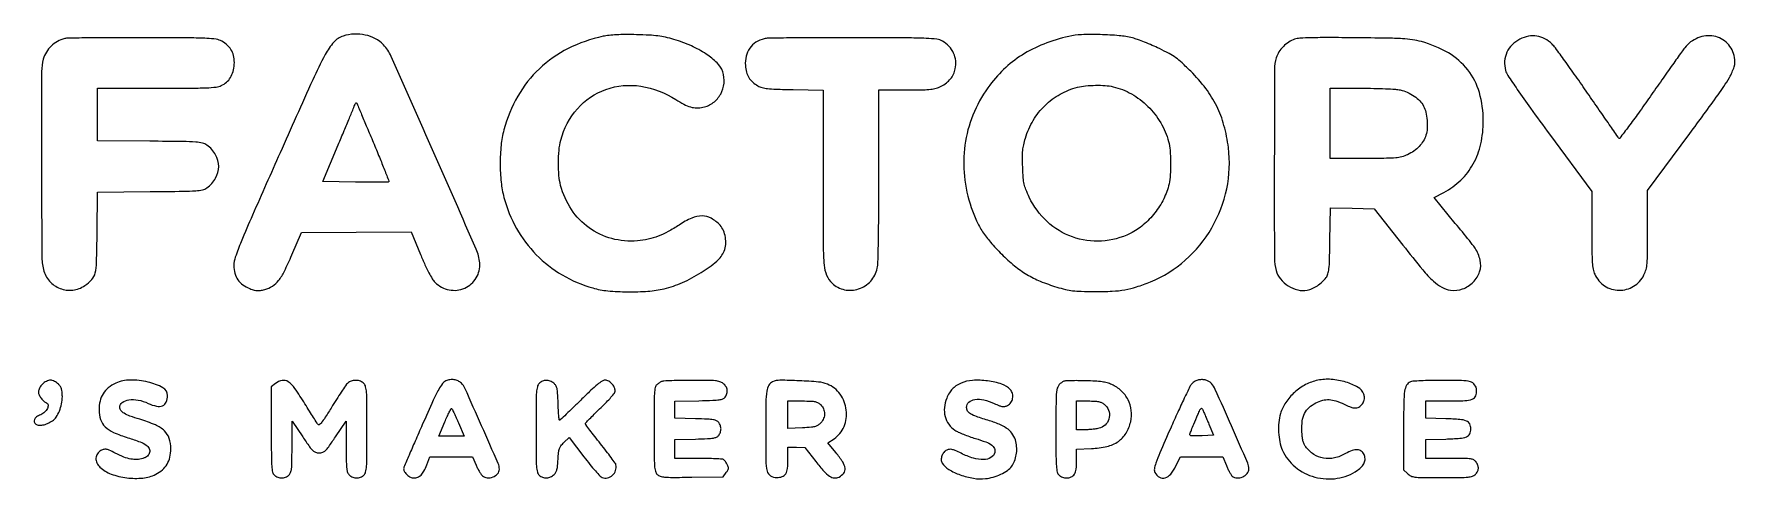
# Model space of a CAD drawing. Extents: x 117 to 2329, y 322 to 900.
# Drawn here: x 1262 to 2329, y 462 to 741 of the extents above; entities that cross this region are included whole.
import ezdxf

# ---------------------------------------------------------------- set-up
doc = ezdxf.new("R2010")
doc.units = 0

msp = doc.modelspace()

# ---------------------------------------------------------------- linework, layer by layer
for points in [[(1281.5, 738.090255, 0.063106), (1276.873258, 736.302029, 0.067185), (1272.946418, 733.44477, 0.067861), (1269.948476, 729.676905, 0.066517), (1268.044006, 725.218945, 0.067408), (1266.988421, 717.521723, 0.000615), (1266.962527, 659.496608, 0.000675), (1267.085734, 601.772709, 0.060873), (1268.14745, 593.328704, 0.119416), (1271.920578, 586.158093, 0.120174), (1278.549572, 581.529828, 0.121004), (1286.527023, 580.491183, 0.122169), (1294.046299, 583.274348, 0.06093), (1298.47505, 587.153518, 0.125828), (1300.583486, 591.209352, 0.050699), (1301.442249, 597.894847, 0.003677), (1301.797808, 616.520455), (1302.095615, 641.89913), (1334.97639, 642.199565, 0.001076), (1355.757798, 642.434168, 0.013368), (1363.643353, 642.75114, 0.036513), (1367.956632, 643.358552, 0.106679), (1370.678582, 644.591948, 0.103842), (1376.10429, 650.705666, 0.130461), (1378.040474, 658.000159, 0.130462), (1376.104178, 665.294567, 0.103845), (1370.678388, 671.408052, 0.106747), (1367.955289, 672.641425, 0.036542), (1363.640518, 673.247484, 0.01336), (1355.749576, 673.561538, 0.001072), (1334.928388, 673.78882), (1302, 674.077641), (1302, 690.53882), (1302, 707), (1339.098871, 707, 0.00126), (1360.050807, 707.052801, 0.00875), (1370.30583, 707.283991, 0.01594), (1376.41152, 707.723856, 0.085022), (1379.618565, 708.623287, 0.068123), (1382.94604, 710.799077, 0.07645), (1385.417868, 713.715612, 0.071117), (1387.022286, 717.422713, 0.049211), (1387.788043, 721.934603, 0.059334), (1387.565669, 726.492052, 0.081545), (1386.238594, 730.366243, 0.080557), (1383.726765, 733.64641, 0.056404), (1379.996602, 736.445934, 0.096189), (1376.518871, 737.673593, 0.025687), (1370.647884, 738.240124, 0.00958), (1359.829605, 738.517946, 0.000723), (1330.5, 738.666607, 0.001529), (1312.653992, 738.676673, 0.002317), (1297.13125, 738.566029, 0.000865), (1283.778927, 738.385868, 0.056948)], [(1456.047168, 739.69508, 0.136945), (1450.253079, 735.892296, 0.055702), (1444.828927, 728.073461, 0.017918), (1436.974032, 712.194829, 0.00123), (1416.479181, 666.435638, 0.000694), (1399.237859, 627.5402, 0.006614), (1392.117177, 610.820962, 0.01342), (1388.451938, 601.158623, 0.082164), (1387.543543, 595.922158, 0.06521), (1388.147262, 591.01564, 0.088491), (1390.000983, 586.964993, 0.087644), (1393.157352, 583.777863, 0.062731), (1397.592976, 581.411342, 0.020216), (1400.271793, 580.51056, 0.056433), (1402.22256, 580.173265, 0.057539), (1404.177849, 580.28383, 0.021665), (1406.86018, 580.868917, 0.077818), (1411.710227, 582.996584, 0.084079), (1415.531681, 586.461426, 0.052636), (1419.195406, 592.287492, 0.013221), (1423.875963, 602.5), (1429.849737, 616.5), (1464.23364, 616.762739), (1498.617544, 617.025479), (1504.54303, 602.811815, 0.007316), (1507.368032, 596.305099, 0.014928), (1509.810476, 591.301262, 0.018354), (1511.937247, 587.592385, 0.057072), (1513.727127, 585.33954, 0.148256), (1522.492993, 580.652315, 0.152859), (1532.268535, 581.699399, 0.156915), (1539.526043, 588.082302, 0.156899), (1541.700135, 597.5, 0.082285), (1539.508116, 606.135654, 0.000765), (1512.933187, 666.564889, 0.000752), (1486.149229, 726.971577, 0.08393), (1481.306176, 734.262745, 0.083764), (1476.302144, 738.065832, 0.067828), (1469.952104, 740.364275, 0.065037), (1462.951787, 740.93922, 0.065259)], [(1619, 739.543139, 0.063041), (1597.147336, 731.865246, 0.073348), (1579.114847, 719.256009, 0.07372), (1565.55811, 702.037336, 0.064576), (1556.826433, 680.844596, 0.041139), (1555.086612, 671.262556, 0.024744), (1554.532943, 659.713522, 0.024727), (1555.123659, 648.145285, 0.040507), (1556.893099, 638.5, 0.062795), (1564.803595, 619.136193, 0.06589), (1577.173639, 602.688867, 0.065969), (1593.381846, 590.041534, 0.063197), (1612.556587, 581.829453, 0.046101), (1621.938807, 580.061236, 0.020761), (1634.463369, 579.401483, 0.020807), (1647.191262, 579.789737, 0.039582), (1657.31229, 581.332069, 0.047288), (1668.776064, 585.192895, 0.035247), (1680.558857, 591.475035, 0.035256), (1690.35376, 598.628226, 0.119779), (1694.986316, 604.966963, 0.079998), (1695.937269, 608.973415, 0.058181), (1695.74074, 613.557672, 0.059079), (1694.50909, 617.888171, 0.091498), (1692.3923, 621.136028, 0.075244), (1686.791768, 625.487114, 0.127132), (1681.077582, 626.991236, 0.1063), (1674.624285, 625.63381, 0.04262), (1666.683661, 621.251212, -0.022401), (1659.857876, 617.115787, -0.034263), (1653.574062, 614.223091, -0.036995), (1647.334507, 612.368156, -0.033173), (1640.657502, 611.367987, -0.084855), (1624.493586, 612.776829, -0.092397), (1610.238987, 619.496606, -0.091291), (1599.235603, 630.982835, -0.080605), (1592.452636, 646.131424, -0.044141), (1591.388767, 652.25907, -0.021632), (1591.068342, 660.181521, -0.021636), (1591.436165, 668.154815, -0.041384), (1592.532909, 674.465038, -0.117002), (1602.980794, 694.159412, -0.128327), (1620.856589, 706.254048, -0.124336), (1642.827401, 708.285091, -0.10595), (1664.610699, 699.927877, 0.02404), (1669.689047, 696.956636, 0.050604), (1673.92683, 695.263101, 0.062576), (1677.788096, 694.66342, 0.062811), (1681.672606, 695.038929, 0.105275), (1688.132907, 698.0143, 0.106191), (1692.797181, 703.355693, 0.105255), (1694.882985, 710.183059, 0.101733), (1694.046913, 717.357851, 0.119158), (1690.629337, 722.858072, 0.048563), (1683.738871, 728.43671, 0.042022), (1674.420892, 733.521497, 0.031747), (1663.473114, 737.543386, 0.015918), (1658.163151, 738.937542, 0.02413), (1653.463483, 739.776609, 0.01931), (1648.004521, 740.268205, 0.006468), (1640, 740.574611, 0.006716), (1633.118456, 740.656457, 0.011885), (1627.443726, 740.512808, 0.014358), (1622.769093, 740.148427, 0.02637)], [(1720.122803, 738.014858, 0.084211), (1714.91574, 735.784915, 0.096313), (1711.012135, 732.039782, 0.094558), (1708.748021, 727.044129, 0.078134), (1708.274184, 721.208529, 0.047973), (1708.986003, 717.081679, 0.071504), (1710.442063, 713.726468, 0.072086), (1712.773889, 710.936199, 0.049649), (1716.10453, 708.5, 0.067821), (1718.72079, 707.403493, 0.039196), (1722.08184, 706.781159, 0.018976), (1727.445424, 706.422405, 0.002838), (1738.25, 706.172085), (1757, 705.844171), (1757, 649.372426, 0.000963), (1757.07922, 608.239399, 0.020903), (1757.630573, 596.170676, 0.078529), (1759.22913, 589.754958, 0.103194), (1762.660724, 584.809226, 0.138275), (1770.421256, 580.732004, 0.132664), (1779.304064, 581.219719, 0.130334), (1786.848294, 586.139263, 0.131368), (1790.935874, 594.136593, 0.046137), (1791.414555, 598.138346, 0.002157), (1791.721815, 611.774457, 0.00312), (1791.933841, 629.478692, 0.001434), (1792, 652.549221), (1792, 706), (1809.28811, 706, 0.003021), (1819.689565, 706.062837, 0.022823), (1824.593612, 706.346213, 0.046858), (1827.858344, 706.997835, 0.045465), (1830.979568, 708.25, 0.043026), (1834.375817, 710.371662, 0.0597), (1836.965597, 712.851157, 0.063224), (1838.790684, 715.751806, 0.056788), (1839.914833, 719.122803, 0.078992), (1840.171291, 724.170065, 0.081549), (1838.839637, 728.988665, 0.079936), (1836.004937, 733.205036, 0.071888), (1831.89547, 736.5, 0.102845), (1828.340969, 737.70694, 0.020919), (1821.675559, 738.244916, 0.008266), (1809.351339, 738.518232, 0.000627), (1776, 738.664573, 0.001466), (1755.635541, 738.668702, 0.002224), (1737.929823, 738.541606, 0.00082), (1722.690104, 738.339414, 0.05548)], [(1911.112978, 739.516613, 0.03757), (1895.337908, 734.673395, 0.048039), (1881.785103, 727.806248, 0.049988), (1870.21717, 718.737421, 0.046402), (1860.355807, 707.340276, 0.059635), (1850.938034, 690.158908, 0.061178), (1845.942722, 671.38715, 0.060603), (1845.613322, 651.804872, 0.056633), (1849.934931, 632.238785, 0.024709), (1853.250297, 623.93661, 0.03712), (1857.012043, 617.108486, 0.034343), (1861.964944, 610.544542, 0.017615), (1868.997615, 603, 0.024778), (1877.011272, 595.745358, 0.03703), (1884.73973, 590.318963, 0.03684), (1893.214325, 586.072826, 0.024193), (1903.5, 582.405921, 0.015076), (1909.01324, 580.916037, 0.029289), (1913.502842, 580.121206, 0.02225), (1918.788826, 579.739057, 0.005472), (1927.5, 579.593272, 0.013154), (1938.278163, 579.81442, 0.031768), (1946.197587, 580.691775, 0.034589), (1953.533817, 582.510416, 0.018454), (1962.321157, 585.708628, 0.084822), (1984.125895, 599.233576, 0.08016), (2000.703526, 619.46804, 0.079906), (2010.113458, 643.951361, 0.083468), (2011.170428, 669.772002, 0.035627), (2008.385731, 683.734299, 0.047755), (2003.798427, 695.792509, 0.047492), (1996.983702, 706.811579, 0.03469), (1987.508621, 717.655353, 0.009793), (1982.073985, 722.859329, 0.029621), (1978.10686, 726.099737, 0.031726), (1973.934603, 728.728657, 0.012603), (1967.907435, 731.817752, 0.009718), (1963.446354, 733.858194, 0.008185), (1958.647809, 735.848493, 0.008276), (1954.207756, 737.521027, 0.022573), (1951, 738.508255, 0.041664), (1942.68831, 739.936255, 0.015399), (1930.812811, 740.602815, 0.015189), (1919.014544, 740.54263, 0.046859)], [(2052.704136, 737.727053, 0.067878), (2049.060625, 735.975088, 0.050812), (2045.608362, 733.153033, 0.051166), (2042.822826, 729.720539, 0.072222), (2041.164357, 726.154237, 0.072116), (2040.070923, 718.775312, 0.000583), (2039.954675, 659.58376, 0.00062), (2039.980684, 600.585776, 0.067402), (2041.057795, 592.731115, 0.104536), (2043.801327, 587.450916, 0.080358), (2048.685809, 583.141647, 0.080673), (2054.65935, 580.605191, 0.106903), (2060.547474, 580.442928, 0.061162), (2063.63677, 581.424402, 0.039139), (2066.930846, 583.258439, 0.038295), (2069.996742, 585.651754, 0.048341), (2072.408052, 588.320198, 0.086427), (2073.591395, 590.674261, 0.047699), (2074.226794, 593.84066, 0.019751), (2074.567729, 599.226619, 0.002173), (2074.807434, 611.598043), (2075.114868, 632.055691), (2088.784454, 631.777846), (2102.454041, 631.5), (2120.567732, 608.621466, 0.004766), (2132.999756, 593.223087, 0.031749), (2139.733602, 586.026911, 0.066204), (2144.934758, 582.291071, 0.085663), (2150.503137, 580.447259, 0.125219), (2158.032405, 581.204915, 0.111025), (2164.674545, 585.467708, 0.114618), (2168.707576, 592.033412, 0.140355), (2169.021048, 599.200755, 0.040924), (2167.708201, 603.202802, 0.048543), (2165.816162, 606.701038, 0.021675), (2162.285397, 611.481548, 0.002242), (2153.437989, 622.333839), (2140.169137, 638.461333), (2146.314537, 641.744769, 0.069361), (2156.926847, 649.469421, 0.074902), (2164.70236, 659.622198, 0.071267), (2169.409244, 672.061014, 0.054919), (2171, 686.5, 0.069525), (2168.521522, 704.238255, 0.096745), (2161.269978, 718.494759, 0.09529), (2149.088054, 729.122341, 0.065614), (2132.143526, 736.212841, 0.030416), (2126.584379, 737.365562, 0.021469), (2120.235292, 738.007169, 0.010497), (2110.477482, 738.366312, 0.001505), (2090.5, 738.621751, 0.00192), (2074.063806, 738.719305, 0.006441), (2063.297215, 738.603173, 0.007352), (2055.907714, 738.319496, 0.064987)], [(2193.969961, 737.75, 0.078371), (2189.09192, 734.236435, 0.089542), (2185.793897, 729.533314, 0.090881), (2184.379718, 724.033664, 0.083558), (2184.941669, 718.216626, 0.080393), (2186.369757, 715.048343, 0.004761), (2192.274682, 706.294388, 0.00577), (2200.59448, 694.503869, 0.002161), (2212.523088, 678.155796), (2239, 642.196796), (2239.021962, 618.348398, 0.002138), (2239.093208, 604.63722, 0.014387), (2239.353252, 597.840906, 0.029571), (2239.889843, 593.609564, 0.060338), (2240.896331, 590.421401, 0.140408), (2247.077989, 583.160944, 0.143947), (2256.105485, 580.362871, 0.143048), (2265.25381, 582.890192, 0.138196), (2271.75, 589.969961, 0.053626), (2273.036573, 593.381432, 0.043834), (2273.680849, 597.229802, 0.017838), (2273.947488, 603.48619, 0.00173), (2274, 618.659925), (2274, 642.896071), (2300.403305, 678.566848, 0.002486), (2318.203987, 702.867217, 0.023559), (2325.273882, 713.654782, 0.059839), (2328.276684, 720.498008, 0.12043), (2328.594434, 726.348318, 0.147941), (2324.074192, 735.047947, 0.153815), (2315.556335, 739.619878, 0.145628), (2305.585057, 738.60077, 0.129796), (2297.267396, 732.28783, 0.010898), (2295.331437, 729.696457, 0.000648), (2289.662294, 721.730863, 0.000975), (2282.941178, 712.221963, 0.000719), (2275.535105, 701.6683, -0.003054), (2268.284873, 691.438637, -0.005155), (2262.066074, 682.962723, -0.001101), (2256.585904, 675.686175, -0.477001), (2256.04335, 675.6683, -0.026463), (2255.513046, 676.350662, -0.000106), (2249.979518, 684.309689, -0.000537), (2243.713107, 693.347625, -0.000338), (2236.41165, 703.917877, 0.002524), (2228.92007, 714.662607, 0.003451), (2222.057513, 724.258656, 0.002261), (2216.2068, 732.245389, 0.039823), (2214.103286, 734.661383, 0.070345), (2209.571197, 737.996192, 0.085629), (2204.58116, 739.666821, 0.085485), (2199.313048, 739.570224, 0.069837)], [(1938.888222, 707.93946, -0.073739), (1950.380396, 703.43189, -0.064691), (1960.65198, 695.620106, -0.063983), (1968.683531, 685.348142, -0.069004), (1973.609875, 673.631608, -0.044685), (1974.559193, 668.131637, -0.017543), (1974.917396, 660.438442, -0.01762), (1974.73319, 652.696904, -0.041859), (1973.91471, 647, -0.058995), (1970.565539, 637.65751, -0.050608), (1964.985828, 628.820691, -0.050896), (1957.78385, 621.334246, -0.061475), (1949.632147, 615.990441, -0.099108), (1931.633644, 611.204427, -0.101807), (1913.363528, 613.790022, -0.100922), (1897.475704, 623.414659, -0.095692), (1886.265906, 638.655358, -0.014798), (1884.166227, 643.436889, -0.042997), (1883.106439, 646.884418, -0.035706), (1882.551538, 650.796228, -0.007818), (1882.185157, 657.587775, -0.007987), (1882.046643, 663.802547, -0.024388), (1882.225657, 668.016315, -0.030748), (1882.781927, 671.630815, -0.020179), (1883.842808, 675.708389, -0.060655), (1888.781391, 686.885736, -0.06514), (1896.163752, 696.255709, -0.066277), (1905.58278, 703.283769, -0.066543), (1916.5, 707.590977, -0.035513), (1921.640122, 708.483359, -0.021337), (1927.82487, 708.84392, -0.021395), (1933.950113, 708.677152, -0.039164)], [(2118.900139, 705.927996, -0.053039), (2123.32715, 704.474476, -0.044593), (2127.632385, 702.053029, -0.04629), (2131.243263, 699.04857, -0.076913), (2133.573655, 695.857566, -0.067049), (2134.945818, 692.019481, -0.03232), (2135.700999, 686.841922, -0.03232), (2135.78256, 681.614157, -0.067542), (2135.039732, 677.62039, -0.055222), (2133.313357, 673.847216, -0.053601), (2130.78848, 670.501922, -0.051474), (2127.507295, 667.657015, -0.043939), (2123.540865, 665.366871, -0.042442), (2119.883174, 664.027698, -0.044624), (2116.112808, 663.3535, -0.019734), (2110.301266, 663.072631, -0.002095), (2096.75, 663.009769), (2075, 663), (2075, 685), (2075, 707), (2094.450779, 707, -0.005027), (2102.264314, 706.921443, -0.005928), (2109.656225, 706.685099, -0.005234), (2115.886671, 706.346539, -0.036643)], [(1474.927, 673.137321, -0.001894), (1478.801224, 663.766855, -0.003118), (1481.997448, 655.811314, -0.000423), (1484.778715, 648.744308, -0.298274), (1484.699922, 648.366589, -0.196663), (1484.309806, 648.203015, -0.000524), (1478.38563, 648.157929, -0.003054), (1471.671651, 648.154869, -0.001886), (1463.77747, 648.229268), (1443.263071, 648.5), (1452.943231, 671.5, 0.000292), (1456.704201, 680.450672, 0.000433), (1459.988947, 688.299856, 0.000188), (1462.788612, 695.013316, 0.008765), (1463.335234, 696.393128, -0.021806), (1463.633258, 697.091653, -0.04225), (1463.940631, 697.614668, -0.06548), (1464.211192, 697.907116, -0.404522), (1464.39655, 697.893128, -0.081181), (1464.619293, 697.541508, -0.00012), (1467.634027, 690.458945, -0.000982), (1470.998617, 682.50587, -0.000606)], [(1267.454545, 521.545455, 0.042265), (1266.515218, 520.432322, 0.036192), (1265.721023, 519.119594, 0.037795), (1265.174469, 517.81298, 0.080329), (1265, 516.734016, 0.107945), (1265.414136, 514.838086, 0.051088), (1266.690431, 512.67075, 0.051), (1268.388372, 510.796943, 0.103097), (1270.101836, 509.799388, -0.310678), (1271.044319, 508.550814, -0.127154), (1270.581228, 506.365295, -0.086153), (1268.831424, 503.983626, -0.092639), (1266.420898, 502.402502, 0.049173), (1263.826173, 501.004991, 0.128203), (1262.433799, 499.428517, 0.207303), (1262.340366, 497.863696, 0.148642), (1263.406234, 496.444905, 0.143044), (1265.230222, 495.784857, 0.066102), (1267.769791, 495.960272, 0.054853), (1270.70118, 496.901126, 0.039989), (1273.706489, 498.54334, 0.099244), (1276.124444, 500.925205, 0.051285), (1278.139646, 504.679805, 0.047582), (1279.504527, 509.171121, 0.048985), (1279.978038, 513.795455, 0.0193), (1279.880231, 516.63359, 0.057839), (1279.516979, 518.536815, 0.073395), (1278.787307, 520.044765, 0.047085), (1277.545455, 521.545455, 0.046014), (1276.415182, 522.484854, 0.03719), (1275.050852, 523.278977, 0.038507), (1273.669695, 523.823919, 0.074846), (1272.5, 524, 0.074846), (1271.330305, 523.823919, 0.038507), (1269.949148, 523.278977, 0.03719), (1268.584818, 522.484854, 0.046014)], [(1313.5, 522.109957, 0.060359), (1308.817501, 519.219907, 0.084357), (1305.547247, 515.557823, 0.083239), (1303.642007, 510.981814, 0.05717), (1303, 505.38524, 0.079232), (1303.968243, 499.313432, 0.12253), (1306.776172, 494.835838, 0.088922), (1312.097995, 491.276736, 0.027722), (1321.137575, 487.908715, -0.012104), (1328.694382, 485.358854, -0.061622), (1332.638608, 483.34179, -0.135967), (1334.414142, 481.253837, -0.171744), (1334.651203, 478.746418, -0.071196), (1334.141439, 477.499394, -0.077974), (1333.314184, 476.488533, -0.06659), (1332.102366, 475.665981, -0.036161), (1330.43527, 474.978637, -0.068127), (1326.824233, 474.311349, -0.059049), (1322.979924, 474.58582, -0.046931), (1318.571109, 475.868075, -0.022663), (1313.203039, 478.279115, 0.007826), (1309.318575, 480.164193, 0.063296), (1307.435652, 480.766789, 0.118256), (1305.966734, 480.690177, 0.055538), (1304.203039, 479.947635, 0.118888), (1301.996319, 477.907804, 0.132154), (1301.071197, 475.164264, 0.12422), (1301.626269, 472.193802, 0.098184), (1303.552278, 469.539131, 0.099394), (1310.586443, 465.233483, 0.055987), (1320.347073, 462.852355, 0.055794), (1330.449985, 462.691209, 0.095142), (1338.523914, 465.05874, 0.059817), (1342.729762, 467.901921, 0.080544), (1345.672074, 471.422768, 0.078828), (1347.392392, 475.754344, 0.054657), (1347.979812, 481, 0.077714), (1346.973535, 487.53403, 0.126352), (1344.011352, 492.266208, 0.090603), (1338.332033, 495.982391, 0.026693), (1328.5, 499.519437, -0.013074), (1322.373828, 501.536705, -0.048795), (1318.710775, 503.269094, -0.088398), (1316.700179, 505.01698, -0.171359), (1316, 507, -0.237158), (1317.557235, 510.098462, -0.125777), (1321.631504, 511.769078, -0.085317), (1327.501821, 511.585105, -0.058602), (1333.841079, 509.494038, 0.054425), (1339.036894, 507.732034, 0.150961), (1342.839705, 508.042471, 0.198446), (1345.165017, 510.310437, 0.10187), (1346, 514.366164, 0.276353), (1343.059229, 519.280507, 0.064689), (1333.707307, 522.833801, 0.060006), (1322.509794, 524.116341, 0.107049)], [(1413.634859, 521.92742), (1411, 519.85484), (1411, 493.082407, 0.001343), (1411.044796, 476.406802, 0.015853), (1411.284988, 469.931245, 0.042445), (1411.823951, 466.450375, 0.150311), (1412.966864, 464.529988, 0.054287), (1413.907548, 463.848295, 0.036132), (1415.109804, 463.272871, 0.036272), (1416.37374, 462.879602, 0.057347), (1417.5, 462.75, 0.057347), (1418.62626, 462.879602, 0.036272), (1419.890196, 463.272871, 0.036132), (1421.092452, 463.848295, 0.054287), (1422.033136, 464.529988, 0.120916), (1423.124039, 466.143288, 0.061081), (1423.691628, 468.546871, 0.024704), (1423.946793, 472.760294, 0.002772), (1424, 482.357391), (1424, 498.404807), (1430.75, 488.452403, 0.004731), (1434.9879, 482.329442, 0.046343), (1437.028773, 479.943029, 0.110373), (1438.77246, 478.872013, 0.082929), (1441, 478.5, 0.082929), (1443.22754, 478.872013, 0.110373), (1444.971227, 479.943029, 0.046343), (1447.0121, 482.329442, 0.004731), (1451.25, 488.452403), (1458, 498.404807), (1458, 482.357391, 0.002772), (1458.053207, 472.760294, 0.024704), (1458.308372, 468.546871, 0.061081), (1458.875961, 466.143288, 0.120916), (1459.966864, 464.529988, 0.054287), (1460.907548, 463.848295, 0.036132), (1462.109804, 463.272871, 0.036272), (1463.37374, 462.879602, 0.057347), (1464.5, 462.75, 0.057347), (1465.62626, 462.879602, 0.036272), (1466.890196, 463.272871, 0.036132), (1468.092452, 463.848295, 0.054287), (1469.033136, 464.529988, 0.150462), (1470.176342, 466.452157, 0.04234), (1470.715107, 469.940556, 0.015814), (1470.955237, 476.431378, 0.001338), (1471, 493.154988, 0.001341), (1470.954984, 509.939473, 0.015967), (1470.712749, 516.431624, 0.043329), (1470.16107, 519.943223, 0.136582), (1469, 522, 0.100497), (1466.968186, 523.345975, 0.081389), (1464.412537, 523.92374, 0.079504), (1461.74987, 523.659921, 0.088626), (1459.410864, 522.575227, 0.083559), (1458.261922, 521.443742, 0.005852), (1455.644954, 517.736025, 0.008162), (1452.632726, 513.203842, 0.006051), (1449.447206, 508.102093, -0.004657), (1445.462625, 501.680819, -0.022032), (1442.986275, 498.128243, -0.037786), (1441.308456, 496.247142, -0.422683), (1440.405144, 496.276866, -0.040174), (1439.704111, 497.184283, -0.001711), (1437.503258, 500.587463, -0.002926), (1434.929417, 504.649532, -0.002078), (1432.08869, 509.233645, 0.01437), (1425.760289, 518.906456, 0.090286), (1421.593196, 523.050456, 0.2001), (1417.840335, 523.840755, 0.120348)], [(1520.425454, 523.558652, 0.132688), (1518.276729, 521.863741, 0.036895), (1515.958298, 518.209222, 0.016313), (1512.609266, 511.431741, 0.0019), (1505.675454, 496.00973, 0.00169), (1501.200142, 485.861648, 0.002653), (1497.429665, 477.106621, 0.000691), (1494.191649, 469.447344, 0.099978), (1494, 468.498467, 0.140057), (1494.538243, 466.61465, 0.069603), (1496.14315, 464.692098, 0.068234), (1498.264593, 463.240846, 0.116449), (1500.343564, 462.75, 0.093622), (1502.848349, 463.223155, 0.104168), (1504.902223, 464.571693, 0.075154), (1506.700944, 467.027347, 0.028008), (1508.473542, 470.931818), (1510.440282, 476), (1523.77517, 476), (1537.110058, 476), (1539.449556, 470.709979, 0.014542), (1540.463293, 468.58688, 0.015719), (1541.574339, 466.581752, 0.015386), (1542.630109, 464.928036, 0.069891), (1543.397606, 464.084979, 0.154983), (1546.43019, 462.85539, 0.113294), (1550.048017, 463.39456, 0.119319), (1552.933026, 465.415607, 0.182537), (1554, 468.240849, 0.103349), (1553.256035, 471.801689, 0.001053), (1542.868481, 495.439784, 0.001126), (1532.419016, 518.940229, 0.095659), (1530.184017, 522.128604, 0.080583), (1528.137531, 523.552402, 0.075525), (1525.699917, 524.296495, 0.072441), (1523.05989, 524.298813, 0.065164)], [(1579, 522, 0.136582), (1577.83893, 519.943223, 0.043329), (1577.287251, 516.431624, 0.015967), (1577.045016, 509.939473, 0.001341), (1577, 493.154988, 0.001338), (1577.044763, 476.431378, 0.015814), (1577.284893, 469.940556, 0.04234), (1577.823658, 466.452157, 0.150462), (1578.966864, 464.529988, 0.09784), (1581.143528, 463.223738, 0.096099), (1583.667627, 462.832352, 0.094869), (1586.181795, 463.412939, 0.092583), (1588.328233, 464.883789, 0.070749), (1589.408599, 466.322374, 0.06148), (1590.108519, 468.074408, 0.040152), (1590.550146, 470.543377, 0.011571), (1590.83552, 474.413916, -0.010767), (1591.154451, 478.836604, -0.05984), (1591.657079, 481.159895, -0.08425), (1592.622659, 482.924435, -0.033065), (1594.488381, 484.988739), (1597.767744, 488.167222), (1607.048125, 475.990626, 0.007205), (1610.754655, 471.270036, 0.010055), (1614.213559, 467.16482, 0.006815), (1617.204509, 463.84879, 0.117778), (1618.409071, 463.044378, 0.142427), (1621.83042, 462.799808, 0.133063), (1624.953571, 464.410542, 0.129), (1626.901792, 467.426873, 0.130194), (1627.109141, 471, 0.105161), (1626.683836, 471.977154, 0.003339), (1624.131554, 475.501698, 0.006339), (1621.026359, 479.61959, 0.00434), (1617.401782, 484.218546, -0.002904), (1613.795979, 488.766747, -0.004549), (1610.75338, 492.724321, -0.001378), (1608.161041, 496.180258, -0.152226), (1607.971426, 496.718546, -0.200804), (1608.162162, 497.225606, -0.002539), (1610.583761, 499.767323, -0.006949), (1613.471635, 502.685508, -0.00444), (1616.904607, 506, 0.008365), (1620.37971, 509.408273, 0.011228), (1623.405495, 512.617906, 0.008509), (1625.809405, 515.378463, 0.107199), (1626.450698, 516.592872, 0.158573), (1626.352863, 518.906692, 0.084985), (1624.901519, 521.404609, 0.082907), (1622.655834, 523.33269, 0.136848), (1620.263354, 524, 0.145867), (1618.415249, 523.449125, 0.027021), (1615.523267, 521.325406, 0.018443), (1611.411477, 517.68755, 0.004724), (1605.038666, 511.5, -0.002265), (1600.15149, 506.707979, -0.003641), (1595.936778, 502.671875, -0.000756), (1592.208777, 499.164189, -0.190621), (1591.793757, 499, -0.384491), (1591.539396, 499.229531, -0.003203), (1591.261563, 502.11084, -0.008975), (1591.01577, 505.529512, -0.005408), (1590.841025, 509.590093, 0.005081), (1590.572882, 515.917575, 0.040111), (1590.184759, 518.825393, 0.087909), (1589.453856, 520.612464, 0.081928), (1588.139216, 522.090093, 0.075146), (1585.803338, 523.459361, 0.097823), (1583.371922, 523.914798, 0.102922), (1581.043677, 523.406419, 0.091579)], [(1656, 523.290565, 0.037571), (1655.301608, 522.972415, 0.016473), (1654.426563, 522.453218, 0.016194), (1653.529848, 521.838645, 0.020859), (1652.75, 521.214525, 0.168808), (1651.750008, 519.466759, 0.03064), (1651.281073, 515.703521, 0.014139), (1651.048005, 508.937635, 0.001539), (1651, 493.345012, 0.001362), (1651.04499, 476.823617, 0.016422), (1651.288358, 470.470438, 0.045201), (1651.848071, 467.03426, 0.134194), (1653.02107, 464.97893, 0.117967), (1654.87951, 463.838105, 0.058823), (1657.602384, 463.291276, 0.021656), (1662.484998, 463.108698, 0.001971), (1674.664218, 463.22893), (1694.286296, 463.5), (1696.245164, 466.125122, 0.026567), (1697.250686, 467.633595, 0.098902), (1697.626956, 468.705265, 0.114777), (1697.534633, 469.751015, 0.042139), (1696.952312, 471.125122, 0.02083), (1696.392272, 472.088185, 0.019802), (1695.745073, 473.018194, 0.020203), (1695.107797, 473.793531, 0.063508), (1694.600296, 474.234687, 0.132805), (1693.724559, 474.529439, 0.00333), (1689.490399, 474.758058, 0.006924), (1684.48198, 474.925575, 0.004637), (1678.75, 474.984687), (1664, 475), (1664, 480.920531), (1664, 486.841062), (1677.082731, 487.170531, 0.003882), (1684.623354, 487.419018, 0.028665), (1688.20347, 487.771062, 0.065773), (1690.26756, 488.379577, 0.131269), (1691.582731, 489.44113, 0.043532), (1692.125518, 490.339185, 0.030184), (1692.583677, 491.434139, 0.030544), (1692.897866, 492.548241, 0.053502), (1693, 493.5, 0.053502), (1692.897866, 494.451759, 0.030544), (1692.583677, 495.565861, 0.030184), (1692.125518, 496.660815, 0.043532), (1691.582731, 497.55887, 0.131269), (1690.26756, 498.620423, 0.065773), (1688.20347, 499.228938, 0.028665), (1684.623354, 499.580982, 0.003882), (1677.082731, 499.829469), (1664, 500.158938), (1664, 505.507424), (1664, 510.85591), (1679.082724, 511.177955, 0.003102), (1687.933205, 511.421867, 0.025645), (1691.941321, 511.763515, 0.061856), (1694.199999, 512.364047, 0.140084), (1695.582724, 513.44113, 0.083263), (1696.702469, 515.675746, 0.110669), (1696.878879, 517.934659, 0.109881), (1696.073744, 520.064715, 0.08118), (1694.365141, 521.92742, 0.084896), (1692.236867, 523.082187, 0.056847), (1689.524219, 523.672216, 0.023673), (1684.985108, 523.914225, 0.002636), (1674.615141, 523.921053, 0.002963), (1667.94828, 523.850789, 0.004348), (1662.086948, 523.703281, 0.002128), (1657.116072, 523.513737, 0.077651)], [(1725.315372, 523.05597, 0.164321), (1722.92218, 520.900066, 0.092806), (1721.655442, 517.161633, 0.032297), (1721.107801, 510.067914, 0.003119), (1721, 492.788248, 0.003539), (1721.135895, 473.590331, 0.054215), (1721.944677, 467.02004, 0.200206), (1724.044932, 464.115099, 0.138275), (1728, 463, 0.090025), (1731.431002, 463.622799, 0.169946), (1733.56425, 465.40437, 0.108885), (1734.68948, 468.784019, 0.026127), (1735, 474.722506), (1735, 482), (1740.25, 481.958412), (1745.5, 481.916823), (1752.497172, 472.970072, 0.015623), (1757.515626, 466.95074, 0.064977), (1761.077622, 463.859166, 0.122065), (1764.072806, 462.792531, 0.143084), (1767.026995, 463.345542, 0.110015), (1770.00426, 465.794997, 0.200195), (1770.824817, 468.78265, 0.113416), (1769.352353, 472.779312, 0.025841), (1765.071643, 478.643888), (1760.080918, 484.787776), (1763.884171, 487.30465, 0.150023), (1770.167353, 494.942888, 0.128467), (1771.574256, 505.300279, 0.125646), (1767.729725, 515.197511, 0.140476), (1759.73727, 521.54498, 0.077041), (1754.204451, 522.888863, 0.010158), (1742.119885, 523.665563, 0.008777), (1729.920799, 523.986642, 0.104455)], [(1843.5, 522.119269, 0.035053), (1840.338053, 520.389604, 0.059376), (1838.011867, 518.472666, 0.058619), (1836.18191, 516.044545, 0.03325), (1834.538138, 512.74552, 0.075271), (1833.090131, 506.966803, 0.086577), (1833.529658, 501.304046, 0.091396), (1835.809899, 496.364335, 0.095859), (1839.671278, 492.658048, 0.036827), (1841.739805, 491.527598, 0.01126), (1845.019063, 490.125613, 0.011204), (1848.773514, 488.716339, 0.012029), (1852.5, 487.511855, -0.016265), (1859.08684, 485.321045, -0.068392), (1862.755989, 483.363057, -0.136162), (1864.44536, 481.245414, -0.163591), (1864.643962, 478.717569, -0.203608), (1862.2521, 475.555697, -0.124865), (1857.682129, 474.276158, -0.080406), (1851.221377, 475.159701, -0.04046), (1843.549594, 478.199512, 0.009682), (1839.920556, 479.90253, 0.04946), (1837.808711, 480.603699, 0.087095), (1836.205328, 480.680681, 0.075581), (1834.584627, 480.220513, 0.115597), (1832.76188, 478.812578, 0.085618), (1831.509792, 476.585157, 0.088395), (1831.102318, 474.137353, 0.137224), (1831.69867, 472.095223, 0.12097), (1835.789715, 468.103124, 0.046646), (1843.018603, 464.707295, 0.045573), (1851.300463, 462.549708, 0.066753), (1858.81774, 462.320638, 0.045735), (1863.625025, 463.266385, 0.038796), (1868.464868, 465.105885, 0.040552), (1872.614464, 467.491849, 0.085371), (1875.26603, 470.079566, 0.064618), (1877.062936, 473.382912, 0.050237), (1878.150062, 477.330147, 0.049125), (1878.444211, 481.514026, 0.054728), (1877.890529, 485.520467, 0.079546), (1876.039296, 489.833563, 0.085113), (1872.966985, 493.239065, 0.065211), (1868.236551, 496.053678, 0.027189), (1861.253099, 498.619747, -0.006918), (1853.110024, 501.242636, -0.051441), (1849.413567, 502.930012, -0.124604), (1847.645624, 504.675313, -0.136822), (1847, 506.990496, -0.215515), (1848.456854, 510.213437, -0.146478), (1852.170609, 511.920394, -0.092218), (1857.798674, 511.672782, -0.050405), (1864.359158, 509.435849, 0.010932), (1867.632659, 508.022914, 0.059618), (1869.490836, 507.515616, 0.09547), (1870.99356, 507.580189, 0.052979), (1872.730001, 508.192804, 0.133214), (1874.773603, 509.948961, 0.106705), (1875.863153, 512.64992, 0.104573), (1875.752029, 515.606631, 0.123017), (1874.434313, 518.072583, 0.130357), (1869.097583, 521.538461, 0.046697), (1860.179311, 523.564646, 0.046661), (1850.721891, 523.913055, 0.093786)], [(1908, 523.356445, 0.119562), (1905.067996, 521.225533, 0.136103), (1903.612579, 518.083527, 0.038621), (1903.083739, 511.952292, 0.002209), (1903, 493, 0.001349), (1903.044834, 476.378897, 0.015897), (1903.285096, 469.920673, 0.042563), (1903.824285, 466.448347, 0.15014), (1904.966864, 464.529988, 0.054287), (1905.907548, 463.848295, 0.036132), (1907.109804, 463.272871, 0.036272), (1908.37374, 462.879602, 0.057347), (1909.5, 462.75, 0.101387), (1912.554758, 463.37586, 0.157345), (1914.567093, 465.12768, 0.104904), (1915.676162, 468.330865, 0.031079), (1916, 473.535708), (1916, 480.761441), (1925.25, 481.173083, 0.046777), (1935.008018, 482.52788, 0.092184), (1942.146065, 485.675302, 0.107318), (1946.989564, 490.793394, 0.080928), (1949.888185, 497.997863, 0.085356), (1950.247159, 505.06998, 0.088152), (1948.208029, 511.770181, 0.087687), (1943.97286, 517.385334, 0.083344), (1938, 521.327288, 0.039877), (1935.175587, 522.317953, 0.029492), (1931.928542, 522.971651, 0.020885), (1927.669313, 523.390117, 0.007244), (1921.5, 523.647427, 0.005087), (1916.793863, 523.727549, 0.0071), (1912.584375, 523.696607, 0.004545), (1909.062916, 523.588675, 0.087913)], [(1992.374274, 524.215736, 0.066498), (1991.41377, 523.936148, 0.032018), (1990.274342, 523.342844, 0.031053), (1989.146964, 522.561302, 0.038676), (1988.210635, 521.696734, 0.072859), (1987.023138, 519.970065, 0.002564), (1983.476499, 512.662681, 0.004712), (1979.401668, 503.946368, 0.003274), (1974.956177, 494.027287, 0.001623), (1968.164665, 478.467015, 0.017324), (1965.645982, 472.042905, 0.044301), (1964.71275, 468.395078, 0.171596), (1965.119815, 466.131944, 0.130662), (1968.028622, 463.177996, 0.212191), (1971.469232, 462.780345, 0.146376), (1975.062312, 465.205947, 0.058813), (1978.286975, 470.25), (1981.073951, 476), (1994.352962, 476), (2007.631972, 476), (2009.884366, 470.565694, 0.013443), (2010.85195, 468.397891, 0.015291), (2011.896563, 466.377949, 0.014573), (2012.880677, 464.72496, 0.078141), (2013.571459, 463.940694, 0.161884), (2016.565553, 462.773395, 0.116476), (2020.120909, 463.424587, 0.11893), (2022.95566, 465.578712, 0.172749), (2024, 468.511223, 0.102897), (2023.271629, 472.013056, 0.001042), (2013.073605, 495.33424, 0.001308), (2002.909179, 518.284049, 0.079168), (2000.455561, 522.049105, 0.080064), (1998.962983, 523.24489, 0.063513), (1997.048337, 524.029231, 0.057532), (1994.812836, 524.360253, 0.045663)], [(2067.137443, 523.964776, 0.071484), (2059.588324, 521.243875, 0.060496), (2052.626307, 516.383147, 0.0613), (2047.116065, 510.075205, 0.078285), (2043.837629, 503.098803, 0.046928), (2042.774555, 497.549237, 0.036045), (2042.629959, 491.376494, 0.036513), (2043.365467, 485.359348, 0.053935), (2044.948069, 480.286236, 0.119593), (2053.00294, 469.651184, 0.105739), (2065.394072, 463.297047, 0.104408), (2079.435687, 462.522918, 0.113743), (2092.115525, 467.580059, 0.051248), (2094.802474, 469.882192, 0.091966), (2096.38078, 472.309403, 0.109165), (2096.82986, 474.839443, 0.096732), (2096.206895, 477.44526, 0.126504), (2094.492153, 479.569215, 0.148697), (2092.066558, 480.440079, 0.101692), (2088.822401, 479.939078, 0.039494), (2084.682024, 478.015819, -0.073089), (2077.628162, 475.297015, -0.098121), (2070.796496, 475.116929, -0.103107), (2064.661699, 477.529964, -0.088456), (2059.608819, 482.300734, -0.056093), (2058.60675, 484.02843, -0.044989), (2057.922675, 486.068074, -0.033873), (2057.48227, 488.697283, -0.013968), (2057.228497, 492.300734, -0.043435), (2057.503139, 498.476606, -0.083438), (2058.953117, 503.201677, -0.093444), (2061.726676, 506.84569, -0.066707), (2065.966006, 509.75, -0.051111), (2070.296392, 511.406209, -0.076577), (2074.312965, 511.851082, -0.069015), (2078.57357, 511.074213, -0.033945), (2083.688091, 508.995553, 0.01161), (2087.008898, 507.46984, 0.04525), (2089.154615, 506.765861, 0.072365), (2090.825236, 506.628389, 0.075379), (2092.441136, 506.97762, 0.106492), (2094.472626, 508.295574, 0.09362), (2095.894563, 510.390102, 0.092593), (2096.464668, 512.880357, 0.101274), (2096.066445, 515.325236, 0.174297), (2092.453724, 519.541602, 0.056813), (2084.800918, 522.810753, 0.053635), (2075.639229, 524.506763, 0.069886)], [(2125.315372, 522.99302, 0.169178), (2122.927934, 520.90669, 0.093881), (2121.659407, 517.205721, 0.032584), (2121.108783, 510.146996, 0.003176), (2121, 493.020287), (2121, 467.909091), (2123.454545, 465.454545, 0.088804), (2125.518794, 464.017157, 0.079527), (2128.034467, 463.314439, 0.026579), (2132.462197, 463.046112, 0.001846), (2144.954545, 463, 0.002175), (2156.553496, 463.050467, 0.021515), (2161.421824, 463.302506, 0.05531), (2164.165283, 463.873659, 0.117951), (2166, 465, 0.069596), (2167.371997, 466.818208, 0.113111), (2167.908319, 468.667996, 0.107977), (2167.595615, 470.628305, 0.059497), (2166.443296, 472.777494, 0.118741), (2165.01245, 474.041097, 0.088515), (2162.999971, 474.686774, 0.030861), (2159.350723, 474.95067, 0.002622), (2149.943296, 475), (2135, 475), (2135, 480.918443), (2135, 486.836887), (2147.467106, 487.168443, 0.010812), (2156.333506, 487.596237, 0.078077), (2160.486708, 488.549743, 0.181535), (2162.505031, 490.395132, 0.118289), (2163.25, 493.5, 0.118289), (2162.505031, 496.604868, 0.181535), (2160.486708, 498.450257, 0.078077), (2156.333506, 499.403763, 0.010812), (2147.467106, 499.831557), (2135, 500.163113), (2135, 505.581557), (2135, 511), (2148.777494, 511, 0.009834), (2159.376635, 511.208484, 0.080785), (2164.095345, 512.167738, 0.205936), (2166.239329, 514.238251, 0.120664), (2166.804701, 517.822025, 0.136915), (2165.573732, 521.134145, 0.170595), (2162.889569, 522.9898, 0.061024), (2157.40568, 523.790891, 0.006505), (2144.5, 523.921872, 0.004768), (2137.828752, 523.839161, 0.006611), (2131.852015, 523.628956, 0.00429), (2126.853819, 523.343959, 0.079536)], [(1528.400086, 497.25), (1531.924143, 489), (1524.037914, 489), (1516.151685, 489), (1519.825843, 497.93128, -0.008711), (1521.284375, 501.30829, -0.015316), (1522.622821, 504.03887, -0.009921), (1523.780574, 506.127131, -0.490852), (1524.188015, 506.18128, -0.084626), (1524.580533, 505.633167, -0.002985), (1525.709117, 503.276688, -0.00546), (1526.999911, 500.46038, -0.003785)], [(1755.545455, 508.545455, -0.090385), (1757.305788, 506.000426, -0.104419), (1757.939015, 503.124876, -0.100923), (1757.361525, 500.162035, -0.079342), (1755.642305, 497.370543, -0.056029), (1753.975009, 495.82199, -0.091989), (1752.24849, 494.9814, -0.048821), (1749.647856, 494.529464, -0.006681), (1744.142305, 494.192461), (1735, 493.755361), (1735, 502.377681), (1735, 511), (1744.045455, 511, -0.006717), (1749.424595, 510.92773, -0.045886), (1752.055291, 510.614322, -0.085912), (1753.831063, 509.90158, -0.058142)], [(1933.288363, 508.987814, -0.134379), (1935.989876, 505.337521, -0.133372), (1936.466138, 500.809146, -0.134052), (1934.587404, 496.678983, -0.136322), (1930.881161, 494.108417, -0.039018), (1929.259916, 493.681587, -0.014326), (1926.916898, 493.325598, -0.0141), (1924.323969, 493.081316, -0.016435), (1921.850777, 493), (1916, 493), (1916, 502), (1916, 511), (1923.365141, 511, -0.011721), (1927.227701, 510.909439, -0.038314), (1929.762433, 510.594868, -0.056262), (1931.641321, 509.987893, -0.060485)], [(1998.91348, 496.5), (2001.850892, 489.5), (1994.80502, 489.20376, -0.006954), (1992.068395, 489.126808, -0.010453), (1989.680601, 489.142811, -0.00565), (1987.68652, 489.220435, -0.185896), (1987.254394, 489.412273, -0.277973), (1987.07247, 490.145694, -0.012522), (1987.935228, 492.713349, -0.013004), (1989.419382, 496.481531, -0.003325), (1992.019921, 502.5, -0.006795), (1993.320488, 505.350071, -0.089375), (1993.991441, 506.289961, -0.401054), (1994.53544, 506.295249, -0.101344), (1995.098016, 505.5, -0.002739), (1995.605737, 504.326103, -0.000441), (1996.581005, 502.03125, -0.000487), (1997.724488, 499.326648, -0.000428)]]:
    msp.add_lwpolyline(points, format="xyb", close=True)

doc.saveas('drawing.dxf')
